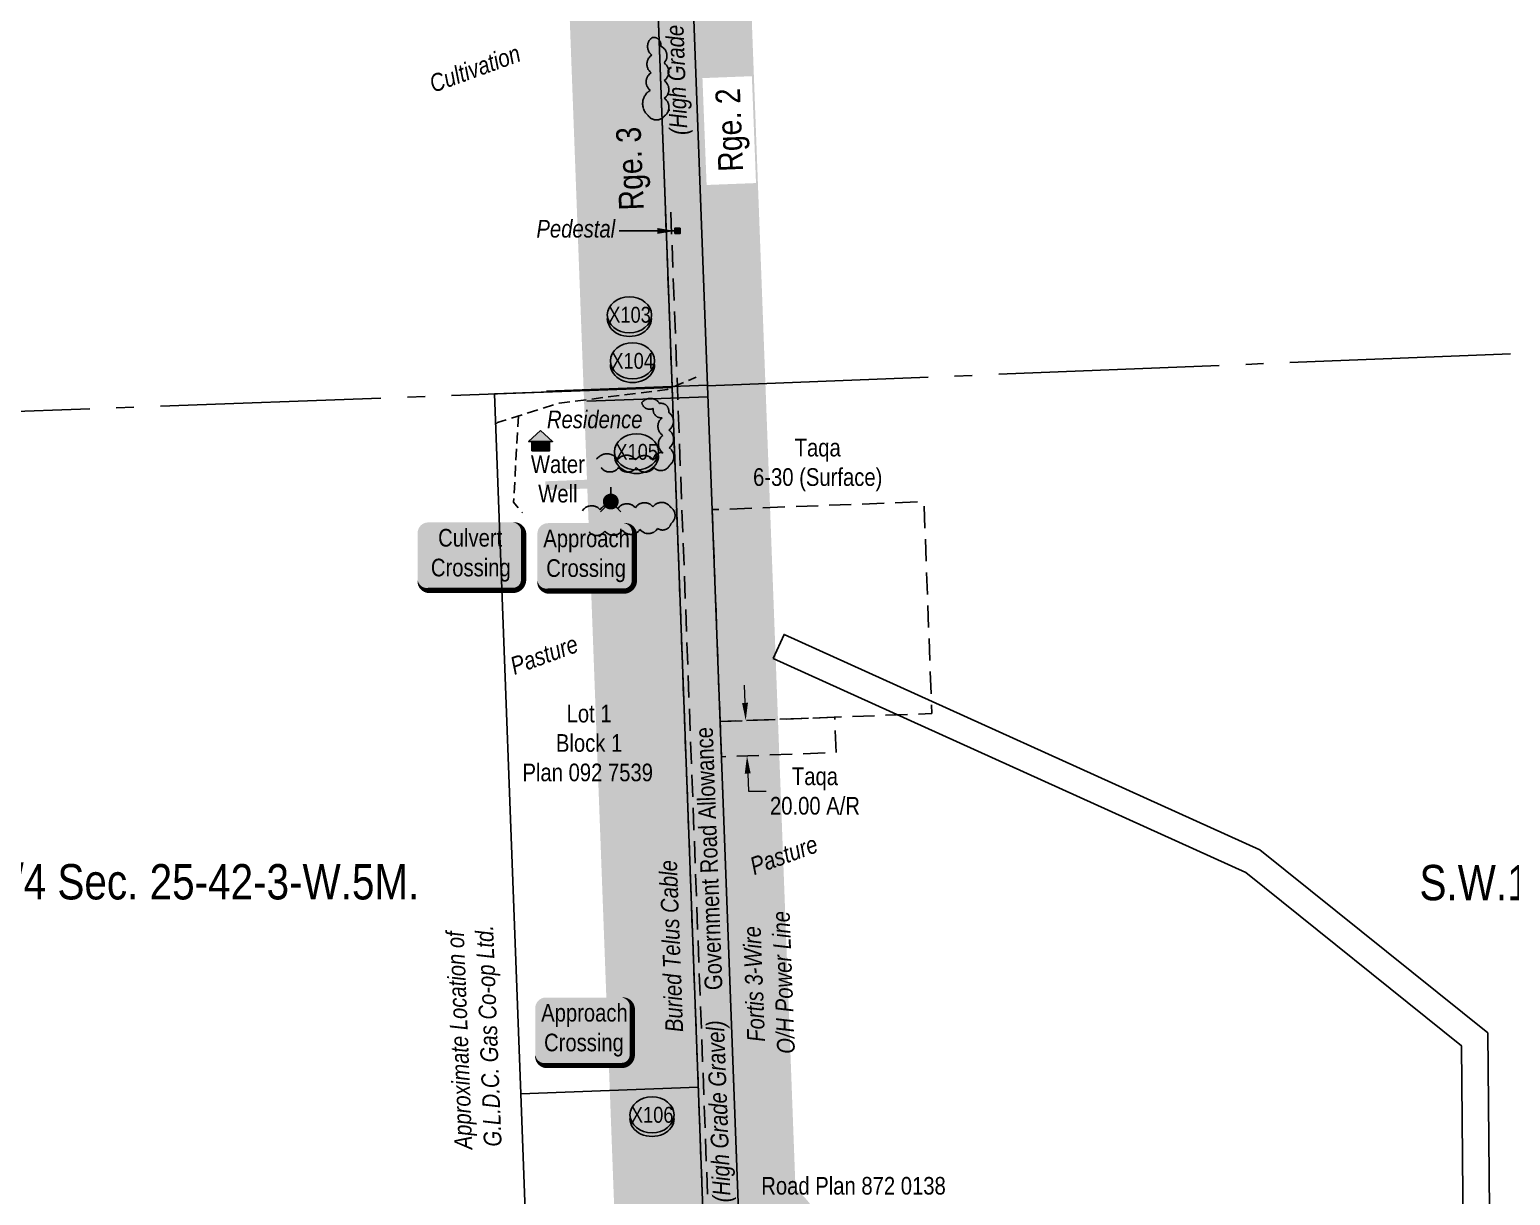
# Model space of a CAD drawing. Extents: x 665644 to 688844, y 5825051 to 5844826.
# Drawn here: x 682984 to 683823, y 5835989 to 5836649 of the extents above; entities that cross this region are included whole.
import ezdxf
from ezdxf.enums import TextEntityAlignment as Align

# ---------------------------------------------------------------- set-up
doc = ezdxf.new("R2010")
doc.units = 0
doc.header["$LTSCALE"] = 5
doc.header["$PDSIZE"] = 0.5
for name, pattern in [('0', [1, 1, 0]), ('foc-ACCESSROAD', [3.75, 2.5, -1.25]), ('foc-FLOWLINE', [3.75, 2.5, -1.25]), ('foc-QUARTERLINE', [33, 25, -3, 2, -3]), ('UG_PIPE', [1.875, 1.25, -0.625])]:
    doc.linetypes.add(name, pattern=pattern)
doc.layers.get('Defpoints').update_dxf_attribs({"color": 9})
for name, color, linetype in [('AS-PIPE-UG', 44, 'UG_PIPE'), ('AS-POWER', 104, 'foc-POWER'), ('AS-RESIDENCE', 14, 'Continuous'), ('AS-ROADS', 254, 'Continuous'), ('AS-TELEPHONE', 224, 'foc-TEL'), ('AS-TELEPHONE-T', 224, 'Continuous'), ('C-EZE', 13, 'foc-FLOWLINE'), ('C-SYMBOL', 7, 'Continuous'), ('CG-NOTES', 7, 'Continuous'), ('D-TXT', 6, 'Continuous'), ('F-RW', 190, 'Continuous'), ('F-WS', 190, 'foc-ACCESSROAD'), ('L-ROAD-T', 7, 'Continuous'), ('L-SEC', 7, 'Continuous'), ('L-SECQ', 8, 'foc-QUARTERLINE'), ('L-TITLEDB', 4, 'Continuous'), ('L-TITLEDB-T', 4, 'Continuous'), ('P-BUFFER-H 30m', 51, 'Continuous'), ('P-CROSSINGS', 250, 'Continuous'), ('T-BUSH', 110, '0')]:
    doc.layers.add(name, color=color, linetype=linetype)
for name, color, linetype, lineweight in [('F-RW-T', 190, 'Continuous', 9), ('F-WS-T', 190, 'Continuous', 9), ('T-TEXT', 48, 'Continuous', 18)]:
    doc.layers.add(name, color=color, linetype=linetype, lineweight=lineweight)
doc.layers.add('P-PROPOSED-WL4', color=7, linetype='Continuous', true_color=0x5b5bc8)
doc.styles.add('175L', font='ARIALN.TTF', dxfattribs={"height": 20})
doc.styles.add('80', font='ARIALN.TTF', dxfattribs={"height": 10})
doc.styles.add('80CG', font='ARIALN.TTF', dxfattribs={"height": 10})
doc.styles.add('80L', font='ARIALN.TTF', dxfattribs={"height": 10})
doc.styles.add('80LS', font='ARIALNI.TTF', dxfattribs={"height": 10})
doc.styles.add('Crossing', font='ARIALN.TTF', dxfattribs={"height": 10})
doc.styles.add('foc-LtypeFont', font='ARIALN.TTF', dxfattribs={"height": 7.35})
doc.linetypes.add('foc-POWER', pattern='A,6,-1,["P",foc-LtypeFont,S=0.2,R=0,X=-0.625,Y=-0.75],-1.24,4', length=12.24)
doc.linetypes.add('foc-POWER-NOLINE', pattern='A,0,-4,["P",foc-LtypeFont,S=0.2,R=0,X=-0.625,Y=-0.75],-8.24', length=12.24)
doc.linetypes.add('foc-TEL', pattern='A,2,-1,["T",foc-LtypeFont,S=0.2,R=0,X=-0.425,Y=-0.75],-1.24,8', length=12.24)
doc.linetypes.add('foc-TEL-NOLINE', pattern='A,0,-2,["T",foc-LtypeFont,S=0.2,R=0,X=-0.425,Y=-0.75],-10.24', length=12.24)
doc.dimstyles.new('Compass 5 000', dxfattribs={"dimscale": 5, "dimtxt": 9, "dimasz": 2, "dimexe": 0.2, "dimexo": 0.0625, "dimgap": 0.5, "dimtad": 0, "dimtih": 1, "dimtoh": 1, "dimzin": 0, "dimdsep": 46, "dimtxsty": '80CG', "dimcen": 0.1, "dimse1": 1, "dimse2": 1, "dimclrd": 256, "dimclrt": 256, "dimaunit": 1, "dimadec": 4, "dimazin": 0, "dimtfac": 0.06, "dimtofl": 0, "dimtmove": 0, "dimatfit": 1, "dimfxl": 0.2, "dimtolj": 1, "dimtzin": 0, "dimlwd": -1, "dimarcsym": 0})

# ---------------------------------------------------------------- blocks, each defined once
blk = doc.blocks.new('*D1382')
at = {"layer": 'Defpoints', "color": 0, "transparency": 16777216}
for p in [(683811.1, 5835970.15), (683796.51, 5835925.32), (683811.51, 5835925.45)]:
    blk.add_point(p, dxfattribs=at)
at = {"layer": 'F-RW', "transparency": 16777216}
for p, q in [((683786.1, 5835969.92), (683776.1, 5835969.83)), ((683821.1, 5835970.24), (683832.78, 5835970.35))]:
    blk.add_line(p, q, dxfattribs=at)
for points in [[(683786.08, 5835971.59), (683786.11, 5835968.25), (683796.1, 5835970.01)], [(683821.09, 5835971.91), (683821.12, 5835968.58), (683811.1, 5835970.15)]]:
    blk.add_solid(points, dxfattribs=at)
at = {"layer": 'F-RW', "transparency": 16777216, "insert": (683871.86, 5835970.35), "char_height": 10, "attachment_point": 5, "style": '80CG'}
blk.add_mtext('\\A1;Taqa\\P15.00 P/L R/W\\PPlan 042 2924', dxfattribs=at)
blk = doc.blocks.new('*U1127')
h = blk.add_hatch(color=59)
edge = h.paths.add_edge_path()
edge.add_line((-21.5, -20), (21.5, -20))
edge.add_arc((21.5, -14), 6, 270, 360)
edge.add_line((27.5, -14), (27.5, 12.5))
edge.add_arc((21.5, 12.5), 6, 0, 90)
edge.add_line((21.5, 18.5), (-21.5, 18.5))
edge.add_arc((-21.5, 12.5), 6, 90, 180)
edge.add_line((-27.5, 12.5), (-27.5, -14))
edge.add_arc((-21.5, -14), 6, 180, 270)
at = {"color": 1, "flags": 128}
blk.add_lwpolyline([(-21.5, -20, 3, 3, 0), (21.5, -20, 3, 3, 0.414214), (27.5, -14, 3, 3, 0), (27.5, 12.5, 3, 0, 0.414214), (21.5, 18.5, 0, 0, 0), (-21.5, 18.5, 0, 0, 0.414214), (-27.5, 12.5, 0, 0, 0), (-27.5, -14, 0, 3, 0.414214)], format="xyseb", close=True, dxfattribs=at)
blk.add_lwpolyline([(66.71, -23.8, 0, 7.5, 0), (0, 0, 0, 0, 0)], format="xyseb", dxfattribs=at)
at = {"color": 1, "style": '80'}
blk.add_attdef('ENTER_TEXT_001', (-35.99, -5), '', height=10, dxfattribs=at)
blk = doc.blocks.new('*U1128')
h = blk.add_hatch(color=59)
edge = h.paths.add_edge_path()
edge.add_line((-21.5, -20), (21.5, -20))
edge.add_arc((21.5, -14), 6, 270, 360)
edge.add_line((27.5, -14), (27.5, 12.5))
edge.add_arc((21.5, 12.5), 6, 0, 90)
edge.add_line((21.5, 18.5), (-21.5, 18.5))
edge.add_arc((-21.5, 12.5), 6, 90, 180)
edge.add_line((-27.5, 12.5), (-27.5, -14))
edge.add_arc((-21.5, -14), 6, 180, 270)
at = {"color": 1, "flags": 128}
blk.add_lwpolyline([(52.12, 41.44, 0, 7.5, 0), (0, 0, 0, 0, 0)], format="xyseb", dxfattribs=at)
blk.add_lwpolyline([(-21.5, -20, 3, 3, 0), (21.5, -20, 3, 3, 0.414214), (27.5, -14, 3, 3, 0), (27.5, 12.5, 3, 0, 0.414214), (21.5, 18.5, 0, 0, 0), (-21.5, 18.5, 0, 0, 0.414214), (-27.5, 12.5, 0, 0, 0), (-27.5, -14, 0, 3, 0.414214)], format="xyseb", close=True, dxfattribs=at)
at = {"color": 1, "style": '80'}
blk.add_attdef('ENTER_TEXT_001', (-35.99, -5), '', height=10, dxfattribs=at)
blk = doc.blocks.new('*U385')
h = blk.add_hatch(color=254)
edge = h.paths.add_edge_path()
edge.add_line((-24, -20), (24, -20))
edge.add_arc((24, -14), 6, 270, 360)
edge.add_line((30, -14), (30, 12.5))
edge.add_arc((24, 12.5), 6, 0, 90)
edge.add_line((24, 18.5), (-24, 18.5))
edge.add_arc((-24, 12.5), 6, 90, 180)
edge.add_line((-30, 12.5), (-30, -14))
edge.add_arc((-24, -14), 6, 180, 270)
at = {"color": 160, "flags": 128}
blk.add_lwpolyline([(-24, -20, 3, 3, 0), (24, -20, 3, 3, 0.414214), (30, -14, 3, 3, 0), (30, 12.5, 3, 0, 0.414214), (24, 18.5, 0, 0, 0), (-24, 18.5, 0, 0, 0.414214), (-30, 12.5, 0, 0, 0), (-30, -14, 0, 3, 0.414214)], format="xyseb", close=True, dxfattribs=at)
at = {"color": 160, "style": '80'}
blk.add_attdef('ENTER_TEXT_001', (-26.85, -4.92), '', height=10, dxfattribs=at)
blk = doc.blocks.new('*D1435')
at = {"layer": 'Defpoints', "color": 0, "transparency": 16777216}
for p in [(683420.94, 5836259.44), (683421.69, 5836239.46), (683390.55, 5836238.3)]:
    blk.add_point(p, dxfattribs=at)
at = {"layer": 'F-WS-T', "transparency": 16777216}
for p, q in [((683389.43, 5836268.27), (683389.05, 5836278.27)), ((683390.92, 5836228.3), (683391.3, 5836218.31)), ((683391.3, 5836218.31), (683401.3, 5836218.31))]:
    blk.add_line(p, q, dxfattribs=at)
for points in [[(683391.09, 5836268.34), (683387.76, 5836268.21), (683389.8, 5836258.28)], [(683392.59, 5836228.37), (683389.26, 5836228.24), (683390.55, 5836238.3)]]:
    blk.add_solid(points, dxfattribs=at)
at = {"layer": 'F-WS-T', "transparency": 16777216, "insert": (683429.03, 5836218.31), "char_height": 10, "attachment_point": 5, "style": '80CG'}
blk.add_mtext('\\A1;Taqa\\P20.00 A/R', dxfattribs=at)
blk = doc.blocks.new('*D1436')
at = {"layer": 'Defpoints', "color": 0, "transparency": 16777216}
for p in [(683420.94, 5836259.44), (683421.69, 5836239.46), (683390.55, 5836238.3)]:
    blk.add_point(p, dxfattribs=at)
at = {"layer": 'F-WS-T', "transparency": 16777216}
for p, q in [((683389.43, 5836268.27), (683389.05, 5836278.27)), ((683390.92, 5836228.3), (683391.3, 5836218.31)), ((683391.3, 5836218.31), (683401.3, 5836218.31))]:
    blk.add_line(p, q, dxfattribs=at)
for points in [[(683391.09, 5836268.34), (683387.76, 5836268.21), (683389.8, 5836258.28)], [(683392.59, 5836228.37), (683389.26, 5836228.24), (683390.55, 5836238.3)]]:
    blk.add_solid(points, dxfattribs=at)
at = {"layer": 'F-WS-T', "transparency": 16777216, "insert": (683429.03, 5836218.31), "char_height": 10, "attachment_point": 5, "style": '80CG'}
blk.add_mtext('\\A1;Taqa\\P20.00 A/R', dxfattribs=at)
blk = doc.blocks.new('*D1437')
at = {"layer": 'Defpoints', "color": 0, "transparency": 16777216}
for p in [(683420.94, 5836259.44), (683421.69, 5836239.46), (683390.55, 5836238.3)]:
    blk.add_point(p, dxfattribs=at)
at = {"layer": 'F-WS-T', "transparency": 16777216}
for p, q in [((683389.43, 5836268.27), (683389.05, 5836278.27)), ((683390.92, 5836228.3), (683391.3, 5836218.31)), ((683391.3, 5836218.31), (683401.3, 5836218.31))]:
    blk.add_line(p, q, dxfattribs=at)
for points in [[(683391.09, 5836268.34), (683387.76, 5836268.21), (683389.8, 5836258.28)], [(683392.59, 5836228.37), (683389.26, 5836228.24), (683390.55, 5836238.3)]]:
    blk.add_solid(points, dxfattribs=at)
at = {"layer": 'F-WS-T', "transparency": 16777216, "insert": (683429.03, 5836218.31), "char_height": 10, "attachment_point": 5, "style": '80CG'}
blk.add_mtext('\\A1;Taqa\\P20.00 A/R', dxfattribs=at)
blk = doc.blocks.new('WAT')
h = blk.add_hatch(color=255)
h.dxf.hatch_style = 1
edge = h.paths.add_edge_path()
edge.add_arc((0, 0), 0.9, 0, 360)
at = {"color": 170}
for p, q in [((0, 0.82), (0, 1.63)), ((-0.58, -0.58), (-1.15, -1.15)), ((0.58, -0.58), (1.15, -1.15))]:
    blk.add_line(p, q, dxfattribs=at)
blk.add_circle((0, 0), 0.8, dxfattribs=at)
blk = doc.blocks.new('res_occ')
for points in [[(0.1, 0.89), (-1.26, -0.37), (1.46, -0.37)], [(-0.9, -1.43), (1.1, -1.43), (1.1, -0.37), (-0.9, -0.37)]]:
    blk.add_hatch(color=14).paths.add_polyline_path(points)
at = {"color": 14}
for points in [[(0.1, 0.89), (-1.26, -0.37), (1.46, -0.37)], [(-0.9, -1.43), (1.1, -1.43), (1.1, -0.37), (-0.9, -0.37)]]:
    blk.add_lwpolyline(points, close=True, dxfattribs=at)
blk = doc.blocks.new('xing2')
h = blk.add_hatch(color=50)
h.dxf.hatch_style = 1
edge = h.paths.add_edge_path()
edge.add_ellipse((0, 0), major_axis=(-12.5, 0), ratio=0.816297, start_angle=0, end_angle=360)
h = blk.add_hatch(color=250)
h.dxf.hatch_style = 1
edge = h.paths.add_edge_path()
edge.add_ellipse((0, -2.05), major_axis=(-12.5, 0), ratio=0.816297, start_angle=0, end_angle=180)
edge.add_line((12.5, -2.05), (12.5, 0))
edge.add_ellipse((0, 0), major_axis=(-12.5, 0), ratio=0.816297, start_angle=0, end_angle=180, ccw=False)
edge.add_line((-12.5, 0), (-12.5, -2.05))
at = {"color": 250}
blk.add_ellipse((0, 0), major_axis=(-12.5, 0), ratio=0.816297, dxfattribs=at)
blk.add_ellipse((0, -2.05), major_axis=(-12.5, 0), ratio=0.816297, start_param=0, end_param=3.141593, dxfattribs=at)
at = {"color": 250, "style": 'Crossing'}
blk.add_attdef('CROSSING', text='', height=9, dxfattribs=at).set_placement((0.09, 0.02), align=Align.MIDDLE_CENTER)
at = {"color": 250, "style": 'Crossing', "flags": 1}
for tag, p in [('OWNER', (0.09, -12.49)), ('DESCRIPTION', (0.09, -25.77)), ('LOCATION', (0.09, -39.3)), ('DWG_REF', (0.09, -52.84))]:
    blk.add_attdef(tag, text='', height=9, dxfattribs=at).set_placement(p, align=Align.MIDDLE_CENTER)

msp = doc.modelspace()

# ---------------------------------------------------------------- hatches: boundary and pattern name
at = {"layer": 'AS-TELEPHONE-T'}
h = msp.add_hatch(color=256, dxfattribs=at)
h.dxf.hatch_style = 1
h.paths.add_polyline_path([(683352.722, 5836537.036), (683349.722, 5836537.036), (683349.722, 5836534.036), (683352.722, 5836534.036)])
at = {"layer": 'P-BUFFER-H 30m'}
h = msp.add_hatch(color=256, dxfattribs=at)
h.dxf.hatch_style = 1
edge = h.paths.add_edge_path()
edge.add_line((677193.269, 5828855.566), (677090.336, 5828851.801))
edge.add_line((677090.336, 5828851.801), (677088.023, 5828904.381))
edge.add_arc((677137.974, 5828906.578), 50, 92.094528, 182.519115, ccw=False)
edge.add_line((677136.147, 5828956.545), (677941.688, 5828986.006))
edge.add_line((677941.688, 5828986.006), (678734.42, 5829015.192))
edge.add_line((678734.42, 5829015.192), (678774.367, 5829016.654))
edge.add_line((678774.367, 5829016.654), (678795.396, 5829017.452))
edge.add_arc((678838.014, 5828991.303), 50, 92.178655, 148.468111, ccw=False)
edge.add_line((678836.113, 5829041.267), (679095.938, 5829051.152))
edge.add_line((679095.938, 5829051.152), (679103.036, 5829053.873))
edge.add_arc((679120.935, 5829007.187), 50, 92.18666, 110.977343, ccw=False)
edge.add_line((679119.028, 5829057.15), (679561.069, 5829074.029))
edge.add_arc((679566.877, 5829024.367), 50, 92.195397, 96.670962, ccw=False)
edge.add_line((679564.962, 5829074.33), (680316.8, 5829103.153))
edge.add_line((680316.8, 5829103.153), (680289.023, 5829852.071))
edge.add_line((680289.023, 5829852.071), (680264.048, 5830522.758))
edge.add_arc((680314.013, 5830524.619), 50, 133.261285, 182.132573, ccw=False)
edge.add_line((680279.747, 5830561.031), (680276.19, 5830656.553))
edge.add_line((680276.19, 5830656.553), (680246.206, 5831460.205))
edge.add_line((680246.206, 5831460.205), (680215.344, 5832284.366))
edge.add_arc((680265.309, 5832286.237), 50, 92.148626, 182.144523, ccw=False)
edge.add_line((680263.435, 5832336.202), (681068.877, 5832366.421))
edge.add_line((681068.877, 5832366.421), (681821.394, 5832394.722))
edge.add_line((681821.394, 5832394.722), (681805.592, 5832816.244))
edge.add_arc((681855.557, 5832818.117), 50, 143.113192, 182.146882, ccw=False)
edge.add_line((681815.566, 5832848.129), (681834.727, 5832873.661))
edge.add_arc((681874.718, 5832843.649), 50, 2.145927, 143.113192, ccw=False)
edge.add_line((681924.683, 5832845.521), (681941.407, 5832399.199))
edge.add_line((681941.407, 5832399.199), (682694.704, 5832426.991))
edge.add_line((682694.704, 5832426.991), (683448.053, 5832454.846))
edge.add_line((683448.053, 5832454.846), (683412.213, 5833411.237))
edge.add_arc((683462.178, 5833413.109), 50, 133.565482, 182.146115, ccw=False)
edge.add_line((683427.719, 5833449.338), (683406.04, 5834013.774))
edge.add_line((683406.04, 5834013.774), (683375.91, 5834817.728))
edge.add_line((683375.91, 5834817.728), (683346.274, 5835616.304))
edge.add_line((683346.274, 5835616.304), (683345.971, 5835624.47))
edge.add_arc((683395.936, 5835626.324), 50, 171.348033, 182.125311, ccw=False)
edge.add_arc((683395.097, 5835645.629), 50, 182.142372, 193.631033, ccw=False)
edge.add_line((683345.132, 5835643.76), (683345.021, 5835646.731))
edge.add_line((683345.021, 5835646.731), (683335.11, 5835911.648))
edge.add_arc((683366.567, 5835950.513), 50, 182.141669, 231.014692, ccw=False)
edge.add_line((683316.601, 5835948.644), (683298.039, 5836445.008))
edge.add_line((683298.039, 5836445.008), (683267.917, 5837249.164))
edge.add_line((683267.917, 5837249.164), (683237.717, 5838052.934))
edge.add_line((683237.717, 5838052.934), (683209.07, 5838812.752))
edge.add_line((683209.07, 5838812.752), (683139.449, 5838810.244))
edge.add_arc((683137.649, 5838860.212), 50, 205.68511, 272.063103, ccw=False)
edge.add_arc((683124.628, 5838876.927), 50, 182.119792, 230.149866, ccw=False)
edge.add_line((683074.663, 5838875.077), (683017.909, 5840408.349))
edge.add_arc((683049.4, 5840447.187), 50, 182.145622, 230.963518, ccw=False)
edge.add_line((682999.435, 5840445.315), (682997.691, 5840491.846))
edge.add_line((682997.691, 5840491.846), (682967.908, 5841296.329))
edge.add_line((682967.908, 5841296.329), (682938.387, 5842093.709))
edge.add_arc((682988.352, 5842095.559), 50, 111.056679, 182.120317, ccw=False)
edge.add_arc((683005.084, 5842106.218), 50, 91.93417, 133.94126, ccw=False)
edge.add_line((683003.396, 5842156.19), (683115.102, 5842159.962))
edge.add_arc((683116.789, 5842109.99), 50, 73.049626, 91.934171, ccw=False)
edge.add_arc((683171.26, 5842288.71), 136.837, 253.049626, 272.060035)
edge.add_arc((683177.977, 5842101.994), 50, 91.934143, 92.060035, ccw=False)
edge.add_line((683176.289, 5842151.966), (683814.64, 5842173.523))
edge.add_line((683814.64, 5842173.523), (684621.661, 5842200.776))
edge.add_line((684621.661, 5842200.776), (684641.583, 5842201.582))
edge.add_line((684641.583, 5842201.582), (685446.139, 5842234.14))
edge.add_line((685446.139, 5842234.14), (685960.118, 5842255.042))
edge.add_arc((685970.6, 5841999.021), 256.236, 75.235843, 92.344426, ccw=False)
edge.add_arc((686023.158, 5842198.447), 50, 25.111824, 75.237538, ccw=False)
edge.add_line((686068.432, 5842219.666), (686069.06, 5842218.328))
edge.add_line((686069.06, 5842218.328), (686069.117, 5842218.206))
edge.add_line((686069.117, 5842218.206), (686151.794, 5842041.802))
edge.add_line((686151.794, 5842041.802), (686199.9, 5842064.349))
edge.add_arc((686221.119, 5842019.075), 50, 28.961833, 115.111824, ccw=False)
edge.add_arc((684692.829, 5841173.26), 1796.733, 27.368596, 28.961833, ccw=False)
edge.add_arc((686159.441, 5842138.172), 189.59, 312.879002, 331.455065)
edge.add_arc((686369.908, 5842023.684), 50, 151.393766, 151.455059, ccw=False)
edge.add_line((686326.011, 5842047.623), (686381.479, 5842149.331))
edge.add_arc((686653.533, 5842001.316), 309.713, 123.621492, 151.450949, ccw=False)
edge.add_arc((686531.973, 5842256.565), 50, 92.201047, 176.958117, ccw=False)
edge.add_line((686530.053, 5842306.528), (686619.657, 5842309.972))
edge.add_arc((686643.221, 5842265.873), 50, 92.204612, 118.118042, ccw=False)
edge.add_line((686641.298, 5842315.836), (687072.891, 5842332.451))
edge.add_line((687072.891, 5842332.451), (687822.064, 5842360.601))
edge.add_line((687822.064, 5842360.601), (687807.746, 5842732.726))
edge.add_line((687807.746, 5842732.726), (687793.2, 5843110.266))
edge.add_line((687793.2, 5843110.266), (687764.495, 5843859.411))
edge.add_line((687764.495, 5843859.411), (687743.267, 5843858.637))
edge.add_arc((687741.445, 5843908.604), 50, 182.098258, 272.088052, ccw=False)
edge.add_line((687691.478, 5843906.773), (687690.919, 5843922.037))
edge.add_line((687690.919, 5843922.037), (687685.175, 5843921.826))
edge.add_arc((687683.342, 5843971.793), 50, 182.100577, 272.100577, ccw=False)
edge.add_line((687633.376, 5843969.96), (687633.266, 5843972.958))
edge.add_arc((687683.232, 5843974.791), 50, 92.100577, 182.100577, ccw=False)
edge.add_line((687681.4, 5844024.757), (687740.11, 5844026.91))
edge.add_arc((687741.943, 5843976.944), 50, 2.098258, 92.100577, ccw=False)
edge.add_line((687791.909, 5843978.775), (687792.469, 5843963.499))
edge.add_line((687792.469, 5843963.499), (687813.608, 5843964.27))
edge.add_arc((687815.43, 5843914.303), 50, 2.194388, 92.088052, ccw=False)
edge.add_line((687865.394, 5843916.218), (687896.124, 5843114.22))
edge.add_line((687896.124, 5843114.22), (687910.67, 5842736.689))
edge.add_line((687910.67, 5842736.689), (687927.027, 5842311.553))
edge.add_arc((687877.064, 5842309.631), 50, -87.848159, 2.203367, ccw=False)
edge.add_line((687878.942, 5842259.666), (687076.807, 5842229.526))
edge.add_line((687076.807, 5842229.526), (686670.09, 5842213.869))
edge.add_arc((686646.522, 5842257.966), 50, 272.201051, 298.122091, ccw=False)
edge.add_line((686648.442, 5842208.003), (686596.388, 5842206.002))
edge.add_arc((686560.226, 5842240.533), 50, 291.298983, 316.321618, ccw=False)
edge.add_arc((686653.529, 5842001.211), 206.866, 111.298983, 121.896872)
edge.add_arc((686653.557, 5842001.471), 206.66, 121.941438, 151.489667)
edge.add_arc((686425.335, 5842125.444), 53.06, 331.393824, 331.484794, ccw=False)
edge.add_line((686471.918, 5842100.039), (686416.45, 5841998.332))
edge.add_arc((686159.441, 5842138.172), 292.59, 301.108355, 331.449231, ccw=False)
edge.add_arc((686284.777, 5841930.468), 50, 298.449673, 301.108355, ccw=False)
edge.add_line((686308.597, 5841886.506), (686291.758, 5841877.383))
edge.add_arc((686267.939, 5841921.345), 50, 205.404975, 298.449673, ccw=False)
edge.add_arc((684692.829, 5841173.26), 1693.733, 25.404975, 25.750387)
edge.add_arc((684692.829, 5841173.26), 1693.733, 25.750387, 25.872374)
edge.add_arc((684692.829, 5841173.26), 1693.733, 25.872374, 27.286963)
edge.add_line((686198.086, 5841949.747), (686147.516, 5841926.046))
edge.add_arc((686126.297, 5841971.32), 50, 205.111824, 295.111824, ccw=False)
edge.add_line((686081.023, 5841950.1), (685986.671, 5842151.411))
edge.add_arc((685970.594, 5841998.967), 153.289, 83.979554, 92.346249)
edge.add_line((685964.318, 5842152.128), (685450.314, 5842131.225))
edge.add_line((685450.314, 5842131.225), (684645.747, 5842098.667))
edge.add_line((684645.747, 5842098.667), (684625.647, 5842097.854))
edge.add_arc((684623.626, 5842147.813), 50, 271.93414, 272.316338, ccw=False)
edge.add_line((684625.314, 5842097.841), (683818.117, 5842070.582))
edge.add_line((683818.117, 5842070.582), (683179.82, 5842049.027))
edge.add_arc((683171.26, 5842288.71), 239.836, 255.283109, 272.045257, ccw=False)
edge.add_line((683110.332, 5842056.742), (683042.91, 5842054.466))
edge.add_line((683042.91, 5842054.466), (683070.838, 5841300.139))
edge.add_line((683070.838, 5841300.139), (683100.62, 5840495.68))
edge.add_line((683100.62, 5840495.68), (683101.228, 5840479.451))
edge.add_arc((683069.751, 5840440.602), 50, 2.119826, 50.984286, ccw=False)
edge.add_line((683119.717, 5840442.452), (683176.263, 5838914.799))
edge.add_arc((683139.864, 5838880.519), 50, 43.036828, 43.28391, ccw=False)
edge.add_line((683176.41, 5838914.642), (683258.239, 5838917.59))
edge.add_arc((683260.039, 5838867.622), 50, 2.159178, 92.063103, ccw=False)
edge.add_line((683310.003, 5838869.506), (683340.644, 5838056.808))
edge.add_line((683340.644, 5838056.808), (683370.844, 5837253.025))
edge.add_line((683370.844, 5837253.025), (683400.967, 5836448.86))
edge.add_line((683400.967, 5836448.86), (683418.01, 5835993.127))
edge.add_arc((683386.553, 5835954.262), 50, 2.142401, 51.013902, ccw=False)
edge.add_line((683436.518, 5835956.131), (683446.074, 5835700.688))
edge.add_line((683446.074, 5835700.688), (683600.399, 5835706.872))
edge.add_line((683600.399, 5835706.872), (683603.406, 5835706.992))
edge.add_line((683603.406, 5835706.992), (684089.691, 5835726.416))
edge.add_line((684089.691, 5835726.416), (684311.983, 5835735.295))
edge.add_line((684311.983, 5835735.295), (684841.261, 5835756.416))
edge.add_line((684841.261, 5835756.416), (684873.734, 5835780.118))
edge.add_arc((684903.212, 5835739.731), 50, 36.125072, 126.125473, ccw=False)
edge.add_line((684943.598, 5835769.209), (684946.083, 5835765.805))
edge.add_line((684946.083, 5835765.805), (684975.416, 5835766.987))
edge.add_arc((684977.43, 5835717.028), 50, -29.571573, 92.308021, ccw=False)
edge.add_line((685020.917, 5835692.352), (685015.074, 5835682.056))
edge.add_line((685015.074, 5835682.056), (685003.195, 5835661.117))
edge.add_arc((684959.707, 5835685.791), 50, 272.287823, 330.431041, ccw=False)
edge.add_line((684961.703, 5835635.831), (684201.401, 5835605.456))
edge.add_line((684201.401, 5835605.456), (683450.859, 5835575.476))
edge.add_line((683450.859, 5835575.476), (683478.838, 5834821.566))
edge.add_line((683478.838, 5834821.566), (683508.966, 5834017.678))
edge.add_line((683508.966, 5834017.678), (683532.198, 5833412.795))
edge.add_arc((683482.235, 5833410.876), 50, -46.492144, 2.199485, ccw=False)
edge.add_line((683516.657, 5833374.612), (683552.966, 5832405.714))
edge.add_arc((683503.001, 5832403.842), 50, -87.882475, 2.146115, ccw=False)
edge.add_line((683504.849, 5832353.876), (682698.506, 5832324.062))
edge.add_line((682698.506, 5832324.062), (681892.272, 5832294.317))
edge.add_arc((681890.428, 5832344.283), 50, 264.057705, 272.112898, ccw=False)
edge.add_arc((681876.342, 5832343.751), 50, 272.153458, 280.264602, ccw=False)
edge.add_line((681878.221, 5832293.787), (681072.743, 5832263.494))
edge.add_line((681072.743, 5832263.494), (680320.255, 5832235.262))
edge.add_line((680320.255, 5832235.262), (680349.134, 5831464.053))
edge.add_line((680349.134, 5831464.053), (680379.118, 5830660.39))
edge.add_line((680379.118, 5830660.39), (680384.188, 5830524.23))
edge.add_arc((680334.223, 5830522.37), 50, -46.738895, 2.132739, ccw=False)
edge.add_line((680368.489, 5830485.958), (680391.951, 5829855.896))
edge.add_line((680391.951, 5829855.896), (680421.691, 5829054.073))
edge.add_arc((680371.726, 5829052.22), 50, -87.804603, 2.124156, ccw=False)
edge.add_line((680373.641, 5829002.256), (679575.799, 5828971.671))
edge.add_arc((679569.977, 5829021.331), 50, 272.18666, 276.68636, ccw=False)
edge.add_line((679571.885, 5828971.367), (679131.721, 5828954.56))
edge.add_line((679131.721, 5828954.56), (679124.62, 5828951.838))
edge.add_arc((679106.72, 5828998.524), 50, 272.178655, 290.977343, ccw=False)
edge.add_line((679108.621, 5828948.56), (678884.591, 5828940.037))
edge.add_arc((678841.971, 5828966.182), 50, 272.187731, 328.473443, ccw=False)
edge.add_line((678843.88, 5828916.218), (678778.197, 5828913.709))
edge.add_arc((678776.288, 5828963.673), 50, 272.073065, 272.187731, ccw=False)
edge.add_line((678778.097, 5828913.705), (678738.127, 5828912.259))
edge.add_line((678738.127, 5828912.259), (677945.465, 5828883.075))
edge.add_line((677945.465, 5828883.075), (677193.269, 5828855.566))

# ---------------------------------------------------------------- linework, layer by layer
at = {"layer": 'AS-PIPE-UG', "flags": 128}
for points in [[(683248.512, 5836426.259), (683249.177, 5836426.997), (683284.254, 5836437.985), (683345.373, 5836445.674), (683361.794, 5836452.707)], [(683248.512, 5836426.259), (683249.177, 5836426.997), (683284.254, 5836437.985), (683345.373, 5836445.674), (683361.794, 5836452.707)], [(683261.065, 5836430.721), (683258.367, 5836381.842), (683263.397, 5836375.81)], [(683261.065, 5836430.721), (683258.367, 5836381.842), (683263.397, 5836375.81)], [(683261.065, 5836430.721), (683258.367, 5836381.842), (683263.397, 5836375.81)]]:
    msp.add_lwpolyline(points, dxfattribs=at)
at = {"layer": 'AS-POWER', "flags": 128}
for points in [[(683277.016, 5836444.683), (683368.201, 5836448.14)], [(683299.879, 5836439.025), (683368.446, 5836441.591)], [(683299.879, 5836439.025), (683368.446, 5836441.591)]]:
    msp.add_lwpolyline(points, dxfattribs=at)
at = {"layer": 'AS-ROADS', "const_width": 5, "flags": 128}
for points in [[(683356.665, 5836394.217), (683276.444, 5836391.217)], [(683368.699, 5836059.756), (683352.612, 5836059.154)]]:
    msp.add_lwpolyline(points, dxfattribs=at)
at = {"layer": 'AS-TELEPHONE', "linetype": 'foc-TEL-NOLINE', "flags": 128}
msp.add_lwpolyline([(683378.194, 5835642.744), (683348.12, 5836446.855), (683317.998, 5837251.014), (683287.798, 5838054.79), (683257.27, 5838864.495)], dxfattribs=at)
at = {"layer": 'AS-TELEPHONE-T', "flags": 128}
msp.add_lwpolyline([(683352.722, 5836537.036), (683349.722, 5836537.036), (683349.722, 5836534.036), (683352.722, 5836534.036)], close=True, dxfattribs=at)
at = {"layer": 'C-EZE', "flags": 128}
for points in [[(683344.377, 5836546.785), (683348.12, 5836446.855), (683366.682, 5835950.491), (683383.783, 5835951.131), (683395.213, 5835645.607), (683602.637, 5835653.893), (683603.614, 5835629.435), (683396.125, 5835621.147), (683399.753, 5835523.395)], [(683344.377, 5836546.785), (683348.12, 5836446.855), (683366.682, 5835950.491), (683383.783, 5835951.131), (683395.213, 5835645.607), (683602.637, 5835653.893), (683603.614, 5835629.435), (683396.125, 5835621.147), (683399.753, 5835523.395)], [(683402.751, 5835523.514), (683399.234, 5835618.269), (683606.731, 5835626.557), (683605.515, 5835657.01), (683398.098, 5835648.725), (683386.669, 5835954.241), (683369.57, 5835953.601), (683351.118, 5836446.967), (683347.374, 5836546.906)], [(683402.751, 5835523.514), (683399.234, 5835618.269), (683606.731, 5835626.557), (683605.515, 5835657.01), (683398.098, 5835648.725), (683386.669, 5835954.241), (683369.57, 5835953.601), (683351.118, 5836446.967), (683347.374, 5836546.906)]]:
    msp.add_lwpolyline(points, dxfattribs=at)
at = {"layer": 'F-RW', "flags": 128}
msp.add_lwpolyline([(683405.336, 5836293.405), (683673.123, 5836172.301), (683795.142, 5836074.199), (683797.455, 5835822.442), (683759.905, 5835700.042), (683761.314, 5835663.234), (683776.308, 5835663.832), (683774.991, 5835698.084), (683812.483, 5835820.265), (683810.076, 5836081.439), (683681.035, 5836185.182), (683411.515, 5836307.071)], close=True, dxfattribs=at)
at = {"layer": 'F-WS', "flags": 128}
for points in [[(683375.322, 5836257.739), (683495.238, 5836262.222), (683490.753, 5836382.138), (683370.837, 5836377.655)], [(683375.322, 5836257.739), (683495.238, 5836262.222), (683490.753, 5836382.138), (683370.837, 5836377.655)], [(683440.268, 5836260.167), (683375.322, 5836257.739), (683376.069, 5836237.756), (683441.015, 5836240.184)], [(683440.268, 5836260.167), (683375.322, 5836257.739), (683376.069, 5836237.756), (683441.015, 5836240.184)], [(683440.268, 5836260.167), (683375.322, 5836257.739), (683376.069, 5836237.756), (683441.015, 5836240.184)]]:
    msp.add_lwpolyline(points, close=True, dxfattribs=at)
at = {"layer": 'L-SEC', "flags": 128}
for points in [[(683317.998, 5837251.066), (683348.113, 5836446.91)], [(683378.194, 5835642.744), (683348.12, 5836446.855)], [(683368.219, 5836447.663), (683398.292, 5835643.547)]]:
    msp.add_lwpolyline(points, dxfattribs=at)
at = {"layer": 'L-SECQ', "flags": 128}
for points in [[(683368.219, 5836447.663), (684133.663, 5836478.428)], [(683348.12, 5836446.855), (682545.996, 5836417.529)]]:
    msp.add_lwpolyline(points, dxfattribs=at)
at = {"layer": 'L-TITLEDB', "flags": 128}
for points in [[(683362.93, 5836050.76), (683262.408, 5836047.011), (683247.619, 5836443.181), (683348.12, 5836446.855)], [(683362.93, 5836050.76), (683262.408, 5836047.011), (683247.619, 5836443.181), (683348.12, 5836446.855)], [(683362.93, 5836050.76), (683262.408, 5836047.011), (683247.619, 5836443.181), (683348.12, 5836446.855)], [(683262.408, 5836047.011), (683277.446, 5835644.158)], [(683262.408, 5836047.011), (683277.446, 5835644.158)], [(683262.408, 5836047.011), (683277.446, 5835644.158)]]:
    msp.add_lwpolyline(points, dxfattribs=at)
at = {"layer": 'T-BUSH', "flags": 128}
msp.add_lwpolyline([(683334.581, 5836600.779, 0.5205671), (683343.774, 5836600.532, 0.5205671), (683343.708, 5836610.531, 0.5205671), (683343.642, 5836620.529, 0.5205671), (683343.576, 5836630.528, 0.5205671), (683341.71, 5836639.963, 0.5205671), (683337.004, 5836644.965, 0.5205671), (683336.647, 5836634.972, 0.5205671), (683336.29, 5836624.98, 0.5205671), (683335.751, 5836614.998, 0.5205671)], format="xyb", close=True, dxfattribs=at)
for points in [[(683307.861, 5836401.601, 0.5205671), (683317.86, 5836401.561, 0.5205671), (683327.858, 5836401.521, 0.5205671), (683337.857, 5836401.481, 0.5205671), (683346.589, 5836402.697, 0.5205671), (683346.46, 5836412.695, 0.5205671), (683346.331, 5836422.693, 0.5205671), (683346.202, 5836432.691, 0.5205671), (683340.993, 5836437.793, 0.5205671), (683331.006, 5836438.292, 0.5205671), (683337.475, 5836435.011, 0.5205671), (683342.554, 5836429.703, 0.5205671), (683342.819, 5836419.707, 0.5205671), (683343.083, 5836409.712, 0.5205671), (683337.438, 5836405.591, 0.5205671), (683327.441, 5836405.796, 0.5205671), (683317.445, 5836406.001, 0.5205671), (683305.381, 5836406.248, 0.5205671)], [(683297.358, 5836377.001, -0.5205671), (683307.341, 5836377.564, -0.5205671), (683317.324, 5836378.128, -0.5205671), (683327.307, 5836378.692, -0.5205671), (683337.29, 5836379.256, -0.5205671), (683347.267, 5836379.043, -0.5205671), (683347.547, 5836369.866, -0.5205671), (683339.92, 5836366.988, -0.5205671), (683329.933, 5836366.508, -0.5205671), (683319.945, 5836366.027, -0.5205671), (683309.958, 5836365.547, -0.5205671), (683301.073, 5836365.119, -0.5205671)]]:
    msp.add_lwpolyline(points, format="xyb", dxfattribs=at)

# ---------------------------------------------------------------- block references
at = {"xscale": 4.999404999999999, "yscale": 4.999404999999999, "zscale": 4.999404999999999}
msp.add_blockref('WAT', (683313.409, 5836382.251), dxfattribs=at)
at = {"layer": 'AS-RESIDENCE', "xscale": 4.999999999999987, "yscale": 4.999999999999987, "zscale": 4.999999999999987}
msp.add_blockref('res_occ', (683273.142, 5836418.096), dxfattribs=at)
at = {"layer": 'CG-NOTES'}
ref = msp.add_blockref('*U1128', (683299.299, 5836351.534), dxfattribs=dict(at, xscale=0.998951045218288, yscale=0.998951045218288, zscale=0.998951045218288))
ref.add_attrib('ENTER_TEXT_001', 'Approach', (683275.201, 5836356.42), dxfattribs={"layer": '0', "color": 1, "height": 9.9895, "style": '80'})
ref.add_attrib('ENTER_TEXT_002', 'Crossing', (683276.847, 5836339.594), dxfattribs={"layer": '0', "color": 1, "height": 9.9895, "style": '80'})
ref = msp.add_blockref('*U385', (683234.014, 5836351.94), dxfattribs=at)
ref.add_attrib('ENTER_TEXT_001', 'Culvert', (683215.634, 5836356.743), dxfattribs={"layer": '0', "color": 160, "height": 10, "style": '80'})
ref.add_attrib('ENTER_TEXT_002', 'Crossing', (683211.537, 5836339.899), dxfattribs={"layer": '0', "color": 160, "height": 10, "style": '80'})
ref = msp.add_blockref('*U1127', (683298.087, 5836082.987), dxfattribs=dict(at, xscale=0.998951045218288, yscale=0.998951045218288, zscale=0.998951045218288))
ref.add_attrib('ENTER_TEXT_001', 'Approach', (683273.989, 5836087.874), dxfattribs={"layer": '0', "color": 1, "height": 9.9895, "style": '80'})
ref.add_attrib('ENTER_TEXT_002', 'Crossing', (683275.634, 5836071.047), dxfattribs={"layer": '0', "color": 1, "height": 9.9895, "style": '80'})
at = {"layer": 'P-CROSSINGS'}
for p, values in [((683323.932, 5836487.971), {'CROSSING': 'X103'}), ((683325.717, 5836461.866), {'CROSSING': 'X104'}), ((683327.997, 5836410.382), {'CROSSING': 'X105'}), ((683336.755, 5836035.084), {'CROSSING': 'X106'})]:
    msp.add_blockref('xing2', p, dxfattribs=at).add_auto_attribs(values)

# ---------------------------------------------------------------- texts
at = {"color": 170, "insert": (683283.438, 5836394.985), "char_height": 9.9988, "attachment_point": 5, "style": '80L'}
msp.add_mtext_dynamic_manual_height_columns('Water\\PWell', width=56.7074, gutter_width=47.5, heights=[0], dxfattribs=at)
at = {"layer": 'AS-PIPE-UG', "insert": (683225.75, 5835995.5), "char_height": 10, "attachment_point": 1, "rotation": 92.232172, "style": '175L'}
msp.add_mtext_dynamic_manual_height_columns('\\pi19.835;{\\fArial Narrow|b0|i1|c0|p34;Approximate Location of\\P\\pi20.759;G.L.D.C. Gas Co-op Ltd.}', width=164.71119, gutter_width=100, heights=[0], dxfattribs=at)
at = {"layer": 'AS-POWER', "insert": (683391.032, 5836068.231), "char_height": 10, "attachment_point": 1, "rotation": 92.144985, "style": '175L'}
msp.add_mtext_dynamic_manual_height_columns('\\pi7.9797;{\\fArial Narrow|b0|i1|c0|p34;Fortis 3-Wire\\P\\pi0.57524;O/H Power Line}', width=80.67299, gutter_width=100, heights=[0], dxfattribs=at)
at = {"layer": 'AS-RESIDENCE', "insert": (683277.239, 5836433.751), "char_height": 10, "attachment_point": 1, "style": '175L'}
msp.add_mtext_dynamic_manual_height_columns('{\\fArial Narrow|b0|i1|c0|p34;Residence}', width=18.19126, gutter_width=100, heights=[0], dxfattribs=at)
at = {"layer": 'AS-TELEPHONE', "linetype": 'foc-TEL-NOLINE', "insert": (683344.43, 5836081.408), "char_height": 10, "attachment_point": 1, "rotation": 92.125396, "style": '175L'}
msp.add_mtext_dynamic_manual_height_columns('\\pi0.29898;{\\fArial Narrow|b0|i1|c0|p34;Buried Telus Cable}', width=97.23506, gutter_width=100, heights=[0], dxfattribs=at)
at = {"layer": 'AS-TELEPHONE-T', "insert": (683271.309, 5836541.695), "char_height": 10, "attachment_point": 1, "style": '80L'}
msp.add_mtext_dynamic_manual_height_columns('{\\fArial Narrow|b0|i1|c0|p34;Pedestal}', width=9.29324, gutter_width=50, heights=[0], dxfattribs=at)
at = {"layer": 'C-SYMBOL', "color": 3, "style": '175L'}
for s, p in [('S.E.1/4 Sec. 25-42-3-W.5M.', (683061.762, 5836151.018)), ('S.W.1/4 Sec. 30-42-2-W.5M.', (683917.796, 5836150.55))]:
    msp.add_text(s, height=20, dxfattribs=at).set_placement(p, align=Align.BOTTOM_CENTER)
at = {"layer": 'D-TXT', "color": 3, "insert": (683318.139, 5836546.812), "char_height": 14, "attachment_point": 1, "rotation": 92.228473, "style": '80L'}
msp.add_mtext_dynamic_manual_height_columns('Rge. 3', width=63.86109, gutter_width=47.5, heights=[0], dxfattribs=at)
at = {"layer": 'F-RW-T', "insert": (683430.578, 5836402.944), "char_height": 10, "attachment_point": 5, "style": '80CG'}
msp.add_mtext('\\A1;Taqa\\P6-30 (Surface)', dxfattribs=at)
at = {"layer": 'L-ROAD-T', "style": '80L'}
msp.add_text('Government Road Allowance', height=10, rotation=92.126839, dxfattribs=at).set_placement((683368.888, 5836180.118), align=Align.MIDDLE_CENTER)
at = {"layer": 'L-TITLEDB-T', "insert": (683261.314, 5836267.253), "char_height": 10, "attachment_point": 1, "style": '175L'}
msp.add_mtext_dynamic_manual_height_columns('\\pi27.062;Lot 1\\P\\pi21.032;Block 1\\P\\pi2.0862;Plan 092 7539', width=76.66889, gutter_width=100, heights=[0], dxfattribs=at)
at = {"layer": 'L-TITLEDB-T', "insert": (683450.864, 5835994.857), "char_height": 10.00227, "attachment_point": 5, "style": '80CG'}
msp.add_mtext('\\A1;Road Plan 872 0138', dxfattribs=at)
at = {"layer": 'T-TEXT', "style": '80LS'}
for s, height, rotation, p in [('(High Grade Gravel)', 10, 92.126839, (683349.921, 5836641.228)), ('Cultivation', 9.99881, 20, (683236.415, 5836627.426)), ('Pasture', 9.9988, 20, (683275.642, 5836295.482)), ('Pasture', 9.9988, 20, (683411.393, 5836182.145)), ('(High Grade Gravel)', 10, 92.126839, (683374.404, 5836037.014))]:
    msp.add_text(s, height=height, rotation=rotation, dxfattribs=at).set_placement(p, align=Align.MIDDLE_CENTER)

# ---------------------------------------------------------------- dimensions: what is measured, and where the dimension line sits
at = {"layer": 'F-RW'}
dim = msp.add_linear_dim(base=(683811.102, 5835970.15), p1=(683796.51, 5835925.316), p2=(683811.514, 5835925.454), angle=0.528027, text='Taqa\\P15.00 P/L R/W\\PPlan 042 2924', dimstyle='Compass 5 000', dxfattribs=at)
dim.commit()
dim.dimension.update_dxf_attribs({"geometry": '*D1382', "text_midpoint": (683871.863, 5835970.35), "dimtype": 161})
at = {"layer": 'F-WS-T'}
for picture in ['*D1435', '*D1436', '*D1437']:
    dim = msp.add_linear_dim(base=(683390.549, 5836238.297), p1=(683420.939, 5836259.444), p2=(683421.686, 5836239.461), angle=272.140833, text='Taqa\\P20.00 A/R', dimstyle='Compass 5 000', dxfattribs=at)
    dim.commit()
    dim.dimension.update_dxf_attribs({"geometry": picture, "text_midpoint": (683429.031, 5836218.311), "dimtype": 161})

# ---------------------------------------------------------------- leaders
at = {"layer": 'AS-TELEPHONE-T'}
msp.add_leader([(683349.825, 5836535.435), (683318.071, 5836535.435)], dimstyle='Compass 5 000', dxfattribs=at)

# ---------------------------------------------------------------- next in the draw order: texts
at = {"layer": 'D-TXT', "color": 3, "insert": (683374.385, 5836568.714), "char_height": 14, "attachment_point": 1, "rotation": 92.228473, "style": '80L', "bg_fill": 2}
msp.add_mtext_dynamic_manual_height_columns('Rge. 2', width=46.54246, gutter_width=47.5, heights=[0], dxfattribs=at)

# ---------------------------------------------------------------- next in the draw order: hatches: boundary and pattern name
at = {"layer": 'P-PROPOSED-WL4'}
h = msp.add_hatch(color=256, dxfattribs=at)
h.dxf.hatch_style = 1
edge = h.paths.add_edge_path()
edge.add_line((686021.145, 5842195.871), (686023.785, 5842197.108))
edge.add_line((686023.785, 5842197.108), (686023.158, 5842198.447))
edge.add_arc((685970.594, 5841998.97), 206.286, 75.237538, 92.346121)
edge.add_line((685962.15, 5842205.083), (685448.161, 5842184.181))
edge.add_line((685448.161, 5842184.181), (684643.604, 5842151.623))
edge.add_line((684643.604, 5842151.623), (684623.515, 5842150.81))
edge.add_line((684623.515, 5842150.81), (683816.328, 5842123.552))
edge.add_line((683816.328, 5842123.552), (683177.977, 5842101.994))
edge.add_arc((683171.26, 5842288.71), 186.837, 253.049626, 272.060035, ccw=False)
edge.add_line((683116.789, 5842109.99), (683005.084, 5842106.218))
edge.add_line((683005.084, 5842106.218), (683005.455, 5842096.193))
edge.add_line((683005.455, 5842096.193), (682988.352, 5842095.559))
edge.add_line((682988.352, 5842095.559), (683017.874, 5841298.178))
edge.add_line((683017.874, 5841298.178), (683047.656, 5840493.718))
edge.add_line((683047.656, 5840493.718), (683049.4, 5840447.187))
edge.add_line((683049.4, 5840447.187), (683066.82, 5840438.694))
edge.add_line((683066.82, 5840438.694), (683124.628, 5838876.927))
edge.add_line((683124.628, 5838876.927), (683136.983, 5838877.405))
edge.add_line((683136.983, 5838877.405), (683137.649, 5838860.212))
edge.add_line((683137.649, 5838860.212), (683257.154, 5838864.517))
edge.add_line((683257.154, 5838864.517), (683287.682, 5838054.812))
edge.add_line((683287.682, 5838054.812), (683317.882, 5837251.036))
edge.add_line((683317.882, 5837251.036), (683348.004, 5836446.877))
edge.add_line((683348.004, 5836446.877), (683366.567, 5835950.513))
edge.add_line((683366.567, 5835950.513), (683383.668, 5835951.152))
edge.add_line((683383.668, 5835951.152), (683394.986, 5835648.6))
edge.add_line((683394.986, 5835648.6), (683397.983, 5835648.72))
edge.add_line((683397.983, 5835648.72), (683386.553, 5835954.262))
edge.add_line((683386.553, 5835954.262), (683369.452, 5835953.623))
edge.add_line((683369.452, 5835953.623), (683351.002, 5836446.989))
edge.add_line((683351.002, 5836446.989), (683320.88, 5837251.148))
edge.add_line((683320.88, 5837251.148), (683290.68, 5838054.924))
edge.add_line((683290.68, 5838054.924), (683260.039, 5838867.622))
edge.add_line((683260.039, 5838867.622), (683140.53, 5838863.317))
edge.add_line((683140.53, 5838863.317), (683139.864, 5838880.519))
edge.add_line((683139.864, 5838880.519), (683127.515, 5838880.04))
edge.add_line((683127.515, 5838880.04), (683069.751, 5840440.602))
edge.add_line((683069.751, 5840440.602), (683052.33, 5840449.095))
edge.add_line((683052.33, 5840449.095), (683050.654, 5840493.83))
edge.add_line((683050.654, 5840493.83), (683020.872, 5841298.289))
edge.add_line((683020.872, 5841298.289), (682991.461, 5842092.673))
edge.add_line((682991.461, 5842092.673), (683008.564, 5842093.306))
edge.add_line((683008.564, 5842093.306), (683008.193, 5842103.322))
edge.add_line((683008.193, 5842103.322), (683116.394, 5842106.976))
edge.add_arc((683171.26, 5842288.71), 189.836, 253.200773, 272.059036)
edge.add_line((683178.081, 5842098.997), (683816.429, 5842120.554))
edge.add_line((683816.429, 5842120.554), (684623.626, 5842147.813))
edge.add_line((684623.626, 5842147.813), (684643.725, 5842148.626))
edge.add_line((684643.725, 5842148.626), (685448.282, 5842181.184))
edge.add_line((685448.282, 5842181.184), (685962.271, 5842202.086))
edge.add_arc((685970.594, 5841998.967), 203.289, 75.601434, 92.346249, ccw=False)
h = msp.add_hatch(color=256, dxfattribs=at)
h.dxf.hatch_style = 1
edge = h.paths.add_edge_path()
edge.add_line((686021.145, 5842195.871), (686023.785, 5842197.108))
edge.add_line((686023.785, 5842197.108), (686023.158, 5842198.447))
edge.add_arc((685970.594, 5841998.97), 206.286, 75.237538, 92.346121)
edge.add_line((685962.15, 5842205.083), (685448.161, 5842184.181))
edge.add_line((685448.161, 5842184.181), (684643.604, 5842151.623))
edge.add_line((684643.604, 5842151.623), (684623.515, 5842150.81))
edge.add_line((684623.515, 5842150.81), (683816.328, 5842123.552))
edge.add_line((683816.328, 5842123.552), (683177.977, 5842101.994))
edge.add_arc((683171.26, 5842288.71), 186.837, 253.049626, 272.060035, ccw=False)
edge.add_line((683116.789, 5842109.99), (683005.084, 5842106.218))
edge.add_line((683005.084, 5842106.218), (683005.455, 5842096.193))
edge.add_line((683005.455, 5842096.193), (682988.352, 5842095.559))
edge.add_line((682988.352, 5842095.559), (683017.874, 5841298.178))
edge.add_line((683017.874, 5841298.178), (683047.656, 5840493.718))
edge.add_line((683047.656, 5840493.718), (683049.4, 5840447.187))
edge.add_line((683049.4, 5840447.187), (683066.82, 5840438.694))
edge.add_line((683066.82, 5840438.694), (683124.628, 5838876.927))
edge.add_line((683124.628, 5838876.927), (683136.983, 5838877.405))
edge.add_line((683136.983, 5838877.405), (683137.649, 5838860.212))
edge.add_line((683137.649, 5838860.212), (683257.154, 5838864.517))
edge.add_line((683257.154, 5838864.517), (683287.682, 5838054.812))
edge.add_line((683287.682, 5838054.812), (683317.882, 5837251.036))
edge.add_line((683317.882, 5837251.036), (683348.004, 5836446.877))
edge.add_line((683348.004, 5836446.877), (683366.567, 5835950.513))
edge.add_line((683366.567, 5835950.513), (683383.668, 5835951.152))
edge.add_line((683383.668, 5835951.152), (683394.986, 5835648.6))
edge.add_line((683394.986, 5835648.6), (683397.983, 5835648.72))
edge.add_line((683397.983, 5835648.72), (683386.553, 5835954.262))
edge.add_line((683386.553, 5835954.262), (683369.452, 5835953.623))
edge.add_line((683369.452, 5835953.623), (683351.002, 5836446.989))
edge.add_line((683351.002, 5836446.989), (683320.88, 5837251.148))
edge.add_line((683320.88, 5837251.148), (683290.68, 5838054.924))
edge.add_line((683290.68, 5838054.924), (683260.039, 5838867.622))
edge.add_line((683260.039, 5838867.622), (683140.53, 5838863.317))
edge.add_line((683140.53, 5838863.317), (683139.864, 5838880.519))
edge.add_line((683139.864, 5838880.519), (683127.515, 5838880.04))
edge.add_line((683127.515, 5838880.04), (683069.751, 5840440.602))
edge.add_line((683069.751, 5840440.602), (683052.33, 5840449.095))
edge.add_line((683052.33, 5840449.095), (683050.654, 5840493.83))
edge.add_line((683050.654, 5840493.83), (683020.872, 5841298.289))
edge.add_line((683020.872, 5841298.289), (682991.461, 5842092.673))
edge.add_line((682991.461, 5842092.673), (683008.564, 5842093.306))
edge.add_line((683008.564, 5842093.306), (683008.193, 5842103.322))
edge.add_line((683008.193, 5842103.322), (683116.394, 5842106.976))
edge.add_arc((683171.26, 5842288.71), 189.836, 253.200773, 272.059036)
edge.add_line((683178.081, 5842098.997), (683816.429, 5842120.554))
edge.add_line((683816.429, 5842120.554), (684623.626, 5842147.813))
edge.add_line((684623.626, 5842147.813), (684643.725, 5842148.626))
edge.add_line((684643.725, 5842148.626), (685448.282, 5842181.184))
edge.add_line((685448.282, 5842181.184), (685962.271, 5842202.086))
edge.add_arc((685970.594, 5841998.967), 203.289, 75.601434, 92.346249, ccw=False)

# ---------------------------------------------------------------- next in the draw order: linework, layer by layer
at = {"layer": 'AS-POWER', "linetype": 'foc-POWER-NOLINE', "flags": 128}
msp.add_lwpolyline([(683398.098, 5835648.725), (683368.219, 5836447.663), (683338.104, 5837251.819)], dxfattribs=at)
at = {"layer": 'L-SEC', "flags": 128}
msp.add_lwpolyline([(683338.104, 5837251.819), (683368.219, 5836447.663)], dxfattribs=at)

doc.saveas('drawing.dxf')
